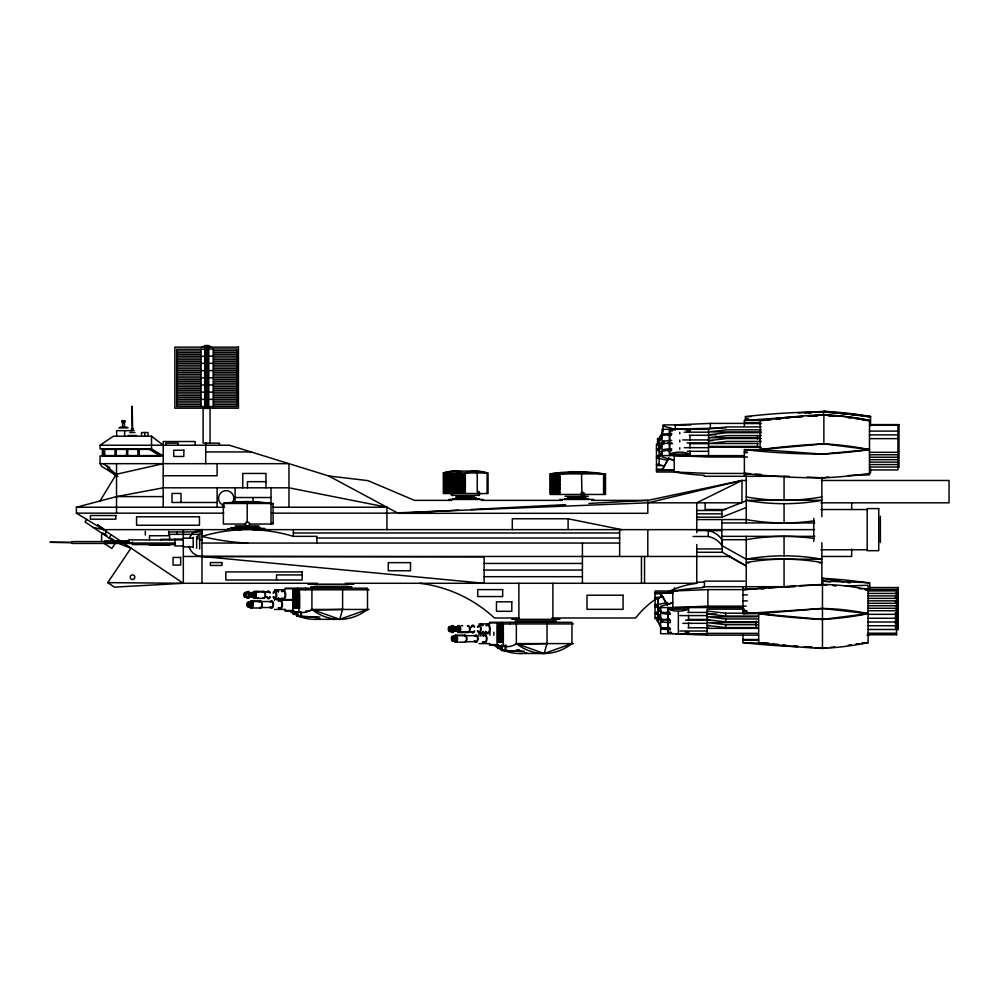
<?xml version="1.0" encoding="UTF-8"?>
<svg xmlns="http://www.w3.org/2000/svg" width="999" height="999" viewBox="0 0 999 999"><rect width="100%" height="100%" fill="white"/><g stroke="black" fill="none" stroke-linecap="round" stroke-linejoin="round"><path stroke-width="1.5" d="M553.246 477.859C552.335 481.431 552.335 474.275 553.246 477.859A1.848 0.699 -90 0 0 554.133 479.595A1.848 0.699 -90 0 0 554.42 476.673A1.848 0.699 -90 0 0 553.284 476.935M554.283 482.292L553.546 483.116M554.308 486.65L553.983 487.774L553.458 486.95M554.408 482.292L554.957 481.181L554.957 483.416L553.958 481.181L553.434 481.993M554.408 486.65C555.519 483.116 556.006 490.434 553.496 486.076M555.282 477.859C554.358 481.431 554.358 474.275 555.282 477.859A1.848 0.699 -90 0 0 556.156 479.595A1.848 0.699 -90 0 0 556.443 476.673A1.848 0.699 -90 0 0 555.319 476.935M555.494 478.159L556.031 478.971L556.893 476.698L557.317 478.159L556.78 478.971L555.606 477.035M557.542 478.159L558.079 478.971L558.903 476.698L559.328 478.159L558.791 478.971L557.654 477.035M658.99 449.413L659.315 442.432M659.228 451.086L659.015 457.13L659.015 455.282M664.372 466.034L658.99 464.872L659.315 457.954L656.493 458.441M663.423 443.893L658.666 442.869L658.666 441.72L659.315 441.858L658.99 448.788M479.095 493.643L478.446 494.755L478.446 492.519L479.095 493.643L488.061 493.518L488.061 472.952L443.319 472.952L443.319 493.518L477.647 493.518M483.691 635.963L484.053 635.077M553.171 487.225C553.309 482.967 551.46 488.861 553.171 487.225A1.848 0.699 -90 0 0 554.27 488.161A1.848 0.699 -90 0 0 554.27 485.139A1.848 0.699 -90 0 0 553.196 486.176M555.494 481.993L556.031 481.181L556.893 483.454L557.317 481.993L556.78 481.181L555.606 483.116M557.542 481.993L558.079 481.181L558.903 483.454L559.328 481.993L558.791 481.181L557.654 483.116M555.544 486.076C556.368 484.215 556.98 490.234 557.317 486.351C556.58 483.491 556.243 489.785 555.494 486.95M559.552 481.993L559.977 481.143M558.916 485.839L558.903 487.812L558.603 485.489M451.66 492.982L452.11 494.717M105.17 535.202L106.244 530.219L93.182 527.41M484.365 632.891L483.791 633.753L483.204 632.891M342.607 589.785L342.607 609.44L339.71 619.33L315.047 619.33M547.04 623.938L547.04 643.593L544.143 653.483L519.48 653.483A58.679 50.025 90 0 1 493.756 645.129M447.077 481.056C449.026 477.972 449.825 484.34 447.19 481.93M452.097 476.336C451.885 480.644 456.068 474.937 452.26 476.098M452.097 485.139C451.885 489.435 456.068 483.741 452.26 484.89M452.097 489.423L452.097 490.571M279.882 599.025L278.833 599.025M280.744 599.025L279.695 599.025M553.583 477.035L553.995 478.971L553.471 478.159M452.072 494.368L451.336 494.368L451.248 492.982A2.085 0.937 -90 0 0 451.673 495.329A2.085 0.937 -90 0 0 452.809 494.992M658.666 442.869L663.211 434.078L663.873 434.215A34.378 20.829 0 0 1 671.728 433.429M662.062 451.998L658.666 451.261L658.666 448.801L662.037 443.081M658.666 450.062L663.873 442.47M658.666 451.261L662.037 445.542M662.037 451.511L658.666 458.379L667.532 460.289M662.05 470.417L668.793 457.742L668.793 458.928M658.666 458.379L662.037 452.684M658.666 441.72L662.037 436.063M99.775 501.423L115.747 475.074M659.74 436.875L660.389 438.199L659.74 436.875L663.111 431.593M86.751 519.393L85.04 521.94L108.928 537.999A106.281 106.281 0 0 0 116.021 541.92M386.925 529.645L386.925 507.242L288.986 487.812L163.212 487.812L116.533 496.603L76.411 507.242L76.411 513.161L103.546 529.645L103.921 529.095L97.64 524.875M102.909 532.779L101.611 534.715L101.611 541.658M108.928 537.999L111.126 534.74M115.584 542.932L111.826 548.526L104.158 543.381M317.482 583.291L183.329 583.291L114.448 587.137L107.755 582.642L130.981 548.089A106.281 106.281 0 0 1 117.832 542.819M485.077 633.403L484.065 632.891M457.117 489.185L457.117 490.821M123.289 420.954L125.412 421.066L124.251 422.864M555.706 489.935C557.504 494.53 557.554 487.35 555.806 492.057M557.754 489.935C559.502 494.517 559.552 487.362 557.854 492.057M553.658 489.935L553.771 492.057M447.44 476.098C450.599 474.562 448.251 480.457 447.14 476.923M447.402 484.89C450.212 483.254 448.738 488.986 447.14 486.014M457.43 484.89L458.878 484.89M369.006 589.785L292.732 589.785L292.732 611.863L298.901 611.863A19.256 16.409 -90 0 0 310.939 610.114L311.913 609.44L369.006 609.44M573.438 623.938L497.165 623.938L497.165 646.016L503.334 646.016A19.256 16.409 -90 0 0 515.372 644.268L516.346 643.593L573.438 643.593M117.894 476.498L101.811 466.446L100.075 463.673L100.075 455.944L163.212 455.944L151.523 448.926L100.075 448.926L100.075 445.229L113.362 436.213L151.523 436.213L163.212 445.229M746.64 480.482L741.97 480.482L696.74 502.822L696.74 532.629M457.579 478.034C460.464 475.049 453.833 475.961 457.305 478.071C461.326 477.722 455.894 473.738 457.117 477.734M452.472 488.998L454.008 489.997L452.472 490.996M457.33 488.998L458.866 489.997L457.33 490.996M583.528 495.529C581.418 496.653 581.018 492.744 583.279 493.406M870.554 425.936L870.554 416.633A196.241 108.317 0 0 0 824.937 411.401L819.043 412.287M696.74 510.464L721.865 510.464L746.241 500.849M696.74 517.182L721.865 517.182L746.241 507.554M195.966 531.893L201.973 529.645L201.973 583.291M274.575 589.785L285.239 589.785L285.127 588.174L367.507 588.174L367.507 609.44L339.71 619.33L311.913 609.44L311.913 588.174M489.56 623.938L489.56 622.315L571.94 622.315L571.94 643.593L544.143 653.483L516.346 643.593L516.346 622.315M672.802 602.534L660.639 606.331L660.639 633.728L672.802 633.728M672.802 593.006L660.639 593.006L667.394 604.595L671.453 603.321M647.802 502.822L741.97 480.482L741.97 502.822L647.802 502.822L385.851 513.299M163.212 463.673L115.285 474.513L115.285 475.649L116.533 475.649L116.533 513.161M657.854 604.383L657.592 598.001L662.961 596.828M661.051 612.325L657.267 604.682L667.494 602.459M657.267 605.819L657.916 605.681L655.094 605.719M660.639 619.992L657.267 614.173L657.267 611.725L660.651 610.988M657.267 614.173L657.916 614.035M666.533 612.437L669.018 611.888M662.462 613.486L662.462 612.437A34.378 21.016 0 0 0 670.317 613.224L670.317 614.273A34.378 21.016 0 0 1 662.462 613.486L661.813 612.574L669.58 612.437M660.639 627.097L657.267 620.117L660.651 619.38M657.267 621.253L657.916 619.979M666.533 619.405L669.018 618.868M661.813 620.791L662.462 620.641M662.462 621.853L662.462 619.405A34.378 21.016 0 0 0 670.317 620.192L670.317 622.639A34.378 21.016 0 0 1 662.462 621.853L661.813 622.002L661.813 619.555L669.63 619.405M666.533 627.797L669.018 627.247M662.462 628.958L662.462 627.797A34.378 21.016 0 0 0 670.317 628.583L670.317 629.757A34.378 21.016 0 0 1 662.462 628.958L661.813 629.108L661.813 627.934L669.617 627.797M741.97 480.482L647.802 500.374L588.898 503.434M487.1 493.518L487.1 472.952L476.211 471.091L454.208 471.091L443.319 472.952A153.584 70.205 -90 0 1 461.488 471.915M465.334 493.518L465.334 472.952L476.211 471.091A153.584 70.205 90 0 1 487.1 472.952M828.596 476.96L822.539 477.909A553.97 440.659 0 0 1 744.38 473.439L709.29 473.439L674.213 472.028L674.213 455.619L709.29 457.043L747.477 457.043M742.969 586.7L742.969 613.648L822.464 608.466L868.081 613.648L822.464 619.442A449.937 275.15 0 0 1 758.691 613.648L758.691 642.632A449.937 275.15 0 0 0 822.464 648.438A196.241 120.005 0 0 0 868.081 642.632L868.081 585.289L845.366 585.976M814.872 647.739L827.035 647.851M830.069 647.464L834.627 646.89M848.313 645.154L851.36 644.767M855.918 644.18L858.965 643.793M862 643.406L868.081 642.632L862.025 643.206M848.288 475.524L869.492 474.875L869.492 420.467A196.241 118.918 0 0 0 823.875 414.722A449.937 272.652 0 0 0 760.102 420.467L760.102 449.612A449.937 272.652 0 0 1 823.875 443.868A196.241 118.918 0 0 1 869.492 449.612L822.539 454.083A553.97 440.659 0 0 1 744.38 449.612L744.38 476.298M772.252 419.38L760.102 420.467L770.991 419.58M775.286 419.105L781.355 418.556M785.913 418.144L790.471 417.732M798.064 417.058L802.609 416.645M808.691 416.096L823.875 414.722L834.515 416.071M823.875 443.868L760.102 449.612L822.539 454.083A403.121 320.679 0 0 0 869.492 449.612L823.875 443.868L823.875 414.722M557.504 473.264L550.149 473.888L550.149 494.455L580.706 494.455M560.451 473.014L581.505 472.028L603.583 473.888L603.583 494.455M559.428 494.455L559.428 473.888L581.505 472.028L581.942 492.994M804.719 413.062L810.938 412.55M817.17 412.038L824.937 411.401L847.751 414.011M744.38 426.448L744.38 420.467L802.647 416.371M777.21 419.081L780.319 418.818M814.535 416.034L817.644 415.771M249.513 524.05A2.085 2.085 0 0 0 246.391 522.24A2.085 2.085 0 0 0 246.391 525.849A2.085 2.085 0 0 0 249.513 524.05L273.102 524.05L273.102 503.471L223.376 503.471A153.584 153.584 0 0 1 271.016 503.471L247.203 501.61L223.376 503.471L223.376 524.05L245.879 524.05M808.378 413.087L811.425 412.862M765.896 588.111L742.969 589.61L707.891 589.61L672.802 591.021L672.802 607.567L707.891 606.156L746.053 606.156M768.955 587.912L779.657 587.212M784.252 586.925L794.954 586.226M799.537 585.926L822.464 584.427A191.995 151.91 0 0 1 868.081 589.61L865.059 589.697M674.213 429.32L677.135 429.145M807.954 416.071L817.232 415.584M680.044 428.983L726.073 427.897M100.075 445.229L229.433 445.229L328.758 475.986L398.226 513.311L458.678 510.177M471.078 509.54L565.646 504.632M827.035 584.952L802.559 585.451L742.969 589.61L752.16 589.26M761.363 588.923L764.422 588.811M745.441 423.401L710.364 423.401L675.287 424.887L675.287 429.807L669.867 428.284M310.939 610.114L342.607 609.44M515.372 644.268L547.04 643.593M204.695 345.517L208.629 345.517M203.858 346.216L209.465 346.216M202.11 346.678L211.214 346.678M207.467 348.963L236.838 348.963L236.838 406.543L207.467 406.543M204.77 349.2L176.711 349.2L176.711 406.543L206.081 406.543M204.695 350.761L205.856 350.761M207.467 350.761L208.629 350.761M213.324 350.761L236.838 350.761M176.711 350.961L200.836 350.961M204.695 352.56L205.856 352.56M207.467 352.56L208.629 352.56M213.324 352.56L236.838 352.56M176.711 352.734L200.836 352.734M176.711 354.508L200.836 354.508M204.695 354.358L205.856 354.358M207.467 354.358L208.629 354.358M213.324 354.358L236.838 354.358M204.695 356.156L205.856 356.156M207.467 356.156L236.838 356.156M176.711 356.281L204.77 356.281M176.711 358.042L200.836 358.042M204.695 357.967L205.856 357.967M207.467 357.967L208.629 357.967M213.324 357.967L236.838 357.967M176.711 359.815L200.836 359.815M204.695 359.765L205.856 359.765M207.467 359.765L208.629 359.765M213.324 359.765L236.838 359.765M204.695 361.563L205.856 361.563M207.467 361.563L208.629 361.563M213.324 361.563L236.838 361.563M176.711 361.588L200.836 361.588M176.711 363.361L205.856 363.361M207.467 363.361L236.838 363.361M176.711 365.172L200.836 365.172M204.695 365.172L205.856 365.172M207.467 365.159L208.629 365.159M213.324 365.159L236.838 365.159M176.711 366.983L200.836 366.983M204.695 366.983L205.856 366.983M207.467 366.958L208.629 366.958M213.324 366.958L236.838 366.958M176.711 368.806L200.836 368.806M204.695 368.806L205.856 368.806M207.467 368.756L208.629 368.756M213.324 368.756L236.838 368.756M176.711 370.617L205.856 370.617M207.467 370.554L236.838 370.554M207.467 372.352L208.629 372.352M213.324 372.352L236.838 372.352M176.711 372.427L200.836 372.427M204.695 372.427L205.856 372.427M176.711 374.238L200.836 374.238M204.695 374.238L205.856 374.238M207.467 374.15L208.629 374.15M213.324 374.15L236.838 374.15M176.711 376.061L200.836 376.061M204.695 376.049L205.856 376.049M207.467 375.961L208.629 375.961M213.324 375.961L236.838 375.961M204.695 377.759L205.856 377.759M207.467 377.759L236.838 377.759M176.711 377.872L204.77 377.872M176.711 379.657L200.836 379.657M204.695 379.645L205.856 379.645M207.467 379.558L208.629 379.558M213.324 379.558L236.838 379.558M207.467 381.356L208.629 381.356M213.324 381.356L236.838 381.356M176.711 381.443L200.836 381.443M204.695 381.431L205.856 381.431M176.711 383.229L200.836 383.229M204.695 383.229L205.856 383.229M207.467 383.154L208.629 383.154M213.324 383.154L236.838 383.154M176.711 385.015L205.856 385.015M207.467 384.952L236.838 384.952M207.467 386.75L208.629 386.75M213.324 386.75L236.838 386.75M176.711 386.8L200.836 386.8M204.695 386.8L205.856 386.8M176.711 388.586L200.836 388.586M204.695 388.586L205.856 388.586M207.467 388.549L208.629 388.549M213.324 388.549L236.838 388.549M176.711 390.372L200.836 390.372M204.695 390.372L205.856 390.372M207.467 390.347L208.629 390.347M213.324 390.347L236.838 390.347M176.711 392.157L205.856 392.157M207.467 392.157L236.838 392.157M176.711 393.956L200.836 393.956M204.695 393.956L205.856 393.956M207.467 393.956L208.629 393.956M213.324 393.956L236.838 393.956M176.711 395.754L200.836 395.754M204.695 395.754L205.856 395.754M207.467 395.754L208.629 395.754M213.324 395.754L236.838 395.754M176.711 397.552L200.836 397.552M204.695 397.552L205.856 397.552M207.467 397.552L208.629 397.552M213.324 397.552L236.838 397.552M176.711 399.35L205.856 399.35M207.467 399.35L236.838 399.35M176.711 401.148L200.836 401.148M204.695 401.148L205.856 401.148M207.467 401.148L208.629 401.148M213.324 401.148L236.838 401.148M176.711 402.947L200.836 402.947M204.695 402.947L205.856 402.947M207.467 402.947L208.629 402.947M213.324 402.947L236.838 402.947M176.711 404.745L200.836 404.745M204.695 404.745L205.856 404.745M207.467 404.745L208.629 404.745M213.324 404.745L236.838 404.745M132.168 406.381L132.592 428.808M748.538 419.443L745.441 419.443L745.441 416.633L751.161 416.633M865.996 416.633L870.554 416.633L850.786 414.36M745.441 418.856L748.301 418.856M744.38 420.467L763.211 420.467M866.445 420.467L869.492 420.467A191.995 152.735 0 0 0 840.509 416.133M122.577 420.954L124.425 420.954M744.38 422.914L760.102 422.914M744.38 423.551L761.325 423.551M870.554 424.6L899 424.6L899 467.569M691.046 424.887L663.111 424.887L663.111 430.594M870.554 425.087L899 425.087M761.263 426.923L727.085 426.923L708.553 429.021L708.553 455.619M120.03 427.197L126.973 427.197M118.869 427.884L128.097 427.884M131.443 428.808L133.292 428.808M678.508 429.32L662.05 429.32L662.05 456.843L674.213 460.614M681.38 429.32L708.628 429.32M761.263 429.82L727.085 429.82L708.553 431.918L761.325 431.918M130.519 430.432L134.203 430.432M132.605 430.656L116.646 430.656L116.646 436.213M669.542 454.095A17.732 10.752 0 0 1 689.972 454.095L669.555 454.095L669.542 430.919L672.464 430.919M687.062 430.919L689.972 430.919L689.972 429.32M869.492 431.118L897.939 431.118M684.303 432.18L708.553 432.18M129.882 432.517L134.977 432.517M761.263 432.717L727.085 432.717L708.553 434.815L716.32 434.815M869.492 434.877L897.939 434.877M670.991 435.277L667.944 435.277L670.429 435.814M689.273 435.277L709.09 435.277M128.272 435.514L136.588 435.514M761.263 435.614L727.085 435.614L708.553 437.712L758.216 437.712M661.725 438.361L657.567 438.361L657.567 444.63M761.263 438.511L727.085 438.511L708.553 440.609L713.211 440.609M869.492 438.636L897.939 438.636M657.567 439.822L660.514 439.822M682.792 439.935L708.553 439.935M761.263 441.408L727.085 441.408L708.553 443.506L758.216 443.506M686.962 442.907L708.291 442.907M672.577 443.681L667.944 443.681L667.944 442.47M689.597 443.681L708.154 443.681M659.265 444.118L656.493 444.118L656.493 472.028L678.783 472.028M656.493 445.254L659.265 445.254M708.553 446.403L758.216 446.403M708.553 447.202L761.325 447.202M684.303 447.677L708.553 447.677M656.493 448.838L659.265 448.838M744.38 449.612L767.881 449.612M863.411 449.612L869.492 449.612M656.493 450.062L659.265 450.062M671.028 450.836L667.944 450.836L667.944 449.65L663.211 449.513L663.873 450.836A34.378 20.829 0 0 1 671.728 450.049M687.337 451.311L708.553 451.311M205.719 451.935L251.074 451.935M744.38 452.06L747.227 452.06M869.492 452.322L897.939 452.322M744.38 452.697L747.477 452.697M869.492 454.77L897.939 454.77M662.05 455.619L744.38 455.619M656.493 455.981L659.265 455.981M656.493 457.267L659.265 457.267M869.492 457.217L897.939 457.217M869.492 459.665L897.939 459.665M869.492 462.125L897.939 462.125M100.075 463.673L288.986 463.673L288.986 507.242M656.493 464.435L659.265 464.435M869.492 464.572L897.939 464.572M656.493 465.534L662.05 465.534M869.492 467.02L897.939 467.02M656.493 469.168L662.05 469.168M869.492 469.955L897.939 469.955L897.939 425.736M674.213 470.054L662.05 470.054L668.793 458.566L672.851 459.827M656.493 470.417L674.213 470.417M465.284 474.138L444.08 474.138L444.08 492.644L465.284 492.644M455.382 475.024L445.891 474.937L445.891 478.871L455.382 478.958M465.084 475.024L455.644 475.049L455.644 478.983M559.34 475.087L550.474 475.087L550.474 493.581L559.34 493.581M163.212 475.749L217.108 475.749L217.108 463.673M558.965 475.686L552.422 475.686L552.422 493.031L558.965 493.031M557.042 475.986L559.715 475.974L559.715 479.895L557.042 479.92M788.823 476.298L704.17 476.298L704.17 475.312A167.357 101.423 0 0 1 674.213 472.028M465.084 478.958L460.452 478.958L460.452 475.024M445.492 479.083L465.034 479.083M455.394 479.308L445.854 479.283L445.854 483.216L455.394 483.241M465.059 479.32L455.669 479.32L455.669 483.241L465.059 483.254M552.422 480.019L558.965 480.019M557.055 480.257L559.702 480.257L559.702 484.19L552.422 484.365M821.378 480.482L949.05 480.482L949.05 502.822L820.941 502.822M265.984 481.668L247.44 481.668L247.44 487.812M445.492 483.429L465.034 483.429M455.369 483.653L445.854 483.666L445.854 487.599L455.369 487.587M465.072 483.666L455.669 483.616L455.669 487.549L465.072 487.587M554.82 484.153L552.909 484.153L552.909 480.219L556.805 480.244L556.805 484.178M557.055 484.552L559.515 484.552M559.053 484.602L559.702 484.602L559.702 488.536L552.909 488.536L552.909 484.602L556.793 484.602L556.793 488.523M445.492 487.762L465.034 487.762M465.059 487.999L445.829 487.949L445.829 491.87L465.059 491.933M552.422 488.698L558.965 488.698M552.909 488.886L559.69 488.936L559.69 492.869L556.992 492.819M552.909 492.819L556.805 492.869L556.805 488.936M583.828 494.455L605.519 494.455L605.519 473.888L550.149 473.888A153.584 142.395 90 0 1 586.987 472.852M453.196 495.379L476.76 495.379M565.022 496.316L588.436 496.316M116.533 496.603L163.212 496.603M455.744 496.99L474.213 496.99M235.077 497.527L271.016 497.527M456.218 497.602L476.111 497.602M568.019 497.602L585.576 497.602M567.544 497.927L585.913 497.927M452.834 498.763L479.495 498.763M564.772 498.763L588.823 498.763M448.851 499.45L483.479 499.45M559.752 499.45L593.768 499.45M451.798 500.374L414.46 500.374L367.932 480.619L328.758 475.986M481.356 500.374L562.25 500.374M591.808 500.374L647.802 500.374L647.802 513.311L398.226 513.311M217.108 502.472L171.99 502.472L171.99 493.444L181.006 493.444L181.006 502.472M271.94 503.958L273.102 503.958M76.411 507.242L224.6 507.242M272.515 507.242L386.925 507.242M725.873 509.527L705.132 509.527L705.132 502.822M820.941 509.527L851.685 509.527L851.685 502.822M851.922 509.54L867.182 509.54M76.411 513.161L223.764 513.161M271.94 513.161L386.925 513.161M696.74 513.823L721.865 513.823M621.778 529.645L568.106 518.768L512.3 518.768L512.3 529.645M696.74 519.58L746.241 519.58A181.331 152.572 0 0 0 814.372 520.791M721.865 522.939L814.797 522.939M271.94 523.164L273.102 523.164M235.352 525.899L258.941 525.899M242.52 527.522L256.393 527.522M97.652 524.775L103.546 529.645L228.821 529.645M237.487 529.645L241.571 529.645M252.934 529.645L258.366 529.645M263.748 529.645L814.597 529.645M696.74 530.619L721.865 530.619M168.669 532.03L201.973 531.893M293.356 532.991L619.642 532.991M202.51 533.653L199.9 533.653L199.9 539.897L202.51 539.897M168.669 534.353L198.951 534.353M247.665 543.056A231.119 231.119 0 0 1 201.973 536.351A158.991 158.991 0 0 1 293.356 536.351L316.945 536.351L316.945 543.056M721.865 536.351L814.797 536.351M693.094 536.488L708.279 536.488A21.279 17.907 0 0 1 721.865 545.579L746.241 559.203L821.852 559.203A181.331 152.572 0 0 0 746.241 559.203M316.945 538.024L619.642 538.024M193.194 538.136L183.242 538.136L183.242 546.878L193.194 546.878M183.242 539.06L174.912 539.06L174.912 545.953L183.242 545.953M174.912 539.335L160.814 539.335L160.814 540.022M708.279 536.488L708.279 530.619A21.279 17.907 0 0 1 721.865 539.697L746.241 539.697A181.331 152.572 0 0 1 814.372 538.498M182.904 539.897L128.434 539.897L128.434 543.056L174.912 543.056M128.434 541.021L104.608 541.021L104.608 541.92L128.434 541.945M129.271 541.583L72.003 541.583L72.003 543.444L132.368 543.444M72.003 542.282L49.95 542.282L72.003 542.744M201.973 543.056L619.642 543.056M174.912 544.592L132.368 544.592L132.368 541.97M149.488 545.217L169.605 545.217M696.74 548.926L722.389 548.926M820.941 549.762L867.182 549.75M696.74 552.285L722.389 552.285L746.241 565.909M183.329 556.468L730.769 556.468M822.227 556.468L851.685 556.468L851.685 549.013M484.115 563.448L582.405 563.448M484.115 570.067L582.405 570.067M302.135 574.924L276.536 574.924L276.536 580.007M484.115 576.685L582.405 576.685M744.63 581.131L704.42 581.131L704.42 587.137M345.392 583.291L696.74 583.291L696.74 544.542M307.942 584.215L353.733 584.215M314.298 584.702L348.364 584.702M795.079 586.7L702.759 586.7L702.759 587.699A167.357 102.348 0 0 0 672.802 591.021M310.751 586.788L351.898 586.788M869.742 587.524L898.188 587.562M285.489 588.736L301.036 588.736M869.742 589.398L898.188 589.398M299.538 590.796L293.157 590.796L293.157 608.141L299.812 608.141M868.081 590.946L896.528 590.871M677.484 591.021L655.094 591.021L655.094 618.806L657.866 618.806M254.508 591.42L263.773 591.42M257.43 591.883L268.469 591.883M293.157 591.883L299.538 591.883M655.094 592.632L672.802 592.632M293.157 592.969L299.538 592.969M868.081 593.418L896.528 593.418M895.191 593.468L898.188 593.468M655.094 593.768L660.639 593.768L667.394 605.444M293.157 594.055L299.812 594.055M250.524 594.88L255.557 594.88M742.969 594.88L747.339 594.88M293.157 595.142L299.812 595.142M868.081 595.891L896.528 595.891M293.157 596.216L299.812 596.216M293.157 597.302L299.812 597.302M655.094 597.34L660.639 597.34L660.639 592.632M895.191 597.552L898.188 597.552M254.383 598.351L263.649 598.351M293.157 598.389L299.812 598.389M868.081 598.364L896.528 598.364M655.094 598.551L659.253 598.551M293.157 599.475L299.812 599.475M276.948 599.612L293.856 599.612M280.057 599.899L293.569 599.899M293.157 600.561L299.812 600.561M742.969 600.886L747.339 600.886M868.081 600.836L896.528 600.836M251.273 601.061L260.539 601.061M251.273 601.523L271.578 601.523M293.157 601.648L299.812 601.648M895.191 601.623L898.188 601.623M293.157 602.722L299.812 602.722M868.081 603.309L896.528 603.309M293.157 603.808L299.812 603.808M655.094 604.445L657.866 604.445M247.228 604.532L252.435 604.532M293.157 604.894L299.812 604.894M895.191 605.706L898.188 605.706M868.081 605.781L896.528 605.781M293.157 605.981L299.812 605.981M655.094 606.893L657.866 606.893M293.157 607.067L299.812 607.067M260.539 607.529L271.578 607.529M660.639 607.567L742.969 607.567M251.273 607.991L260.539 607.991M868.081 608.254L896.528 608.254M895.191 608.828L898.188 608.828M668.144 609.153L688.573 609.153A17.732 10.852 0 0 1 668.144 609.153L668.156 632.205A17.732 10.852 0 0 0 688.573 632.205L688.573 633.728M744.392 609.153L707.155 609.153L707.155 635.164M274.575 609.44L285.339 609.44M285.489 610.464L293.793 610.464M742.969 610.539L746.053 610.539M868.081 610.726L896.528 610.726M293.731 611.063L285.127 611.063L285.127 609.44M305.557 611.063L309.69 611.063M742.969 611.176L747.252 611.176M687.874 612.437L707.679 612.437M655.094 612.849L657.866 612.849L661.051 619.492M895.191 612.849L898.188 612.849M707.155 611.063L725.686 613.186L758.303 613.186M742.969 613.648L768.031 613.648M860.476 613.648L868.081 613.648A196.241 120.005 0 0 1 822.464 619.442L758.691 613.648L822.464 608.466A191.995 151.91 0 0 1 868.081 613.648M655.094 613.935L657.866 613.935M716.458 613.935L707.155 613.935L725.686 616.058L758.303 616.058M297.827 614.298L293.169 614.298L293.169 611.063M868.081 614.323L896.528 614.323M895.191 614.897L898.188 614.897M679.869 615.596L707.155 615.596M296.965 612.362L296.965 616.271L317.095 617.07M756.817 616.82L707.155 616.82L725.686 618.943L758.303 618.943M895.191 616.945L898.188 616.945M319.942 617.07L296.965 616.271M655.094 617.557L657.866 617.557M519.255 617.981L494.43 617.981A133.916 133.916 0 0 0 419.83 583.291M551.848 617.981L635.626 617.981A92.432 92.432 0 0 1 656.393 598.576M868.081 618.256L896.528 618.256M895.191 619.005L898.188 619.005M511.838 619.33L559.939 619.33M688.186 619.405L708.291 619.405M710.252 619.705L707.155 619.705L725.686 621.828L758.303 621.828M685.551 620.192L708.403 620.192M515.184 620.928L556.331 620.928M895.191 621.053L898.188 621.053M868.081 622.002L896.528 622.002M756.817 622.589L707.155 622.589L725.686 624.712L758.303 624.712M489.922 622.877L502.572 622.877M895.191 623.101L898.188 623.101M682.904 623.326L707.155 623.326M479.008 623.938L489.672 623.938M895.191 625.149L898.188 625.149M710.252 625.474L707.155 625.474L725.686 627.597L758.303 627.597M868.081 625.736L896.528 625.736M497.589 626.036L503.146 626.036M497.589 627.122L503.146 627.122M895.191 627.197L898.188 627.197M688.124 627.797L708.166 627.797M497.589 628.196L502.947 628.196M707.155 628.346L758.366 628.346M666.533 628.958L669.617 628.958M448.676 629.033L451.785 629.033M456.88 629.033L459.99 629.033M497.589 629.283L502.947 629.283M895.191 629.245L898.188 629.245M868.081 629.482L898.188 629.495M497.589 630.369L502.947 630.369M679.869 631.018L707.155 631.018M497.589 631.455L502.947 631.455M461.863 632.042L472.902 632.042M668.156 632.205L671.066 632.205M685.651 632.205L688.573 632.205M458.816 632.504L468.081 632.504M497.589 632.542L502.947 632.542M707.155 633.354L758.366 633.354M868.081 633.229L896.528 633.229M497.589 633.628L502.947 633.628M681.405 633.728L707.155 633.728M868.081 633.965L896.528 633.965M497.589 634.702L502.947 634.702M868.081 634.752L896.528 634.752M455.706 635.202L464.972 635.202M758.466 635.139L707.891 635.139L675.724 633.903M455.706 635.676L476.011 635.676M497.589 635.789L502.947 635.789M497.589 636.875L502.947 636.875M497.589 637.961L502.947 637.961M451.66 638.673L454.695 638.673M497.589 639.048L502.947 639.048M742.969 639.522L758.466 639.522M497.589 640.122L502.947 640.122M742.969 640.172L758.691 640.172M497.589 641.208L502.947 641.208M476.011 641.683L464.972 641.683A3.009 1.573 -90 0 0 466.533 638.286A3.009 1.573 -90 0 0 464.572 635.776M455.706 642.145L464.972 642.145M502.947 642.295L497.589 642.295L497.589 624.949L502.784 624.949L502.784 642.295M742.969 635.139L742.969 642.632L769.355 643.393M479.008 643.593L489.772 643.593M489.922 644.617L498.626 644.617M498.164 645.204L489.56 645.204L489.56 643.593M502.26 648.451L497.602 648.451L497.602 645.204M506.456 649.837L502.097 649.837L502.097 645.204M516.733 649.837L519.642 649.837M501.386 645.204L501.386 650.411L521.515 651.223M524.363 651.223L501.386 650.411M189.023 546.528A13.412 13.412 0 0 0 201.973 556.468L484.115 556.843M107.755 582.642L183.329 583.291L183.329 546.041M235.252 526.798L260.202 527.397M230.744 527.609L264.66 528.434M230.732 528.309L264.648 529.133M227.56 528.696L267.794 529.67M750.499 473.663L744.38 473.439L750.499 473.788M755.107 474.05L761.238 474.4M807.217 477.035L822.539 477.909A403.121 320.679 0 0 0 869.492 473.439M865.059 589.422L868.081 589.61L865.047 589.26M572.227 472.028L584.003 473.014M758.691 642.632L769.317 643.606M772.364 643.88L778.433 644.43M782.991 644.842L786.026 645.117M793.618 645.816L798.176 646.228M805.768 646.915L811.837 647.464M201.973 556.468L484.115 583.291L484.115 556.468M835.726 413.161L823.613 411.95A553.97 461.95 0 0 0 745.441 416.633M840.271 413.611L844.817 414.061M850.873 414.672L855.419 415.122M858.441 415.422L870.554 416.633A403.121 336.163 0 0 0 823.613 411.95L823.613 415.047M830.369 581.955L822.789 581.131L869.742 582.667L869.742 590.172M828.433 415.784L831.48 416.133M833.116 585.639L836.151 585.988M858.965 588.573L862 588.923M848.201 417.794L851.235 418.169M855.806 418.743L858.84 419.13M822.789 584.178L822.789 578.334L843.993 581.905M847.027 582.417L850.049 582.929M454.208 471.091L459.652 472.015M663.211 435.127L663.873 435.277A34.378 20.829 0 0 1 671.728 434.49M671.728 440.447A34.378 20.829 0 0 0 663.873 441.221L663.211 441.083L663.873 443.681A34.378 20.829 0 0 1 671.728 442.907M658.666 448.801L659.315 448.938M483.229 641.882L483.553 641.882A3.696 1.936 -90 0 0 486.076 640.796A3.696 1.936 -90 0 0 485.739 635.839A3.696 1.936 -90 0 0 483.129 636.063M663.111 425.999L675.287 429.42M559.977 479.008L559.552 478.159M559.865 487.774L559.552 486.95M447.09 486.713C451.261 486.401 445.117 482.654 447.09 486.713A1.848 1.648 -90 0 1 448.301 483.866A1.848 1.648 -90 0 1 449.987 486.351A1.848 1.648 -90 0 1 447.277 487.025M728.009 555.906L746.241 566.033M149.663 449.375L159.877 455.581M107.255 465.996L109.728 467.544M103.546 529.645L121.291 541.57M123.614 543.144L183.329 583.291M104.42 533.803L106.955 535.501M110.739 538.049L114.535 540.596M103.546 463.673L116.533 474.513L116.533 463.673M107.805 468.731L115.797 475.399M657.267 620.117L660.639 625.923M657.267 611.725L660.639 617.544M657.267 604.682L660.639 610.564M465.334 472.952A153.584 70.205 -90 0 1 476.211 471.091L477.247 472.952L477.247 492.057M721.865 539.697L722.389 552.285M657.916 611.588L657.592 605.107L657.854 612.737M657.916 620.541L657.592 613.511L657.916 621.103M657.592 598.001L657.916 604.545M898.188 587.312L898.188 629.67M896.528 590.659L896.528 634.777M880.369 516.258L880.369 542.494M870.554 468.881L870.554 472.777M822.464 584.427L822.464 648.438M821.852 477.297L821.852 516.62M821.852 542.707L821.852 585.052M813.76 518.394L813.76 541.421M784.053 476.148L784.053 500.337M784.053 503.696L784.053 522.939M784.053 536.351L784.053 555.844M784.053 559.203L784.053 586.188M757.479 435.664L757.479 439.173M757.479 443.469L757.479 447.065M756.068 621.116L756.068 627.459M746.241 475.786L746.241 522.939M746.241 536.351L746.241 587.624M725.686 613.186L725.686 616.058M725.686 618.943L725.686 621.828M725.686 624.712L725.686 627.597M721.865 510.464L721.865 517.182M721.865 519.58L721.865 545.579M716.97 529.645L716.97 530.619M710.364 423.401L710.364 427.884M707.891 589.61L707.891 606.156M706.793 529.645L706.793 530.619M689.972 435.552L689.972 440.184M689.972 443.281L689.972 447.914M689.972 450.999L689.972 455.619M688.573 607.567L688.573 612.225M688.573 615.297L688.573 619.904M688.573 622.989L688.573 627.597M679.757 432.305L679.757 433.766M679.757 440.047L679.757 441.958M679.757 447.802L679.757 449.263M678.358 611.126L678.358 634.19M674.462 587.712L674.462 590.709M669.867 427.897L669.867 429.158M669.542 429.32L669.542 455.619M668.144 607.567L668.156 633.728M663.873 434.215L663.873 435.277M663.873 441.221L663.873 443.681M663.873 450.836L663.873 449.65A34.378 20.829 0 0 1 671.728 448.876M659.315 441.858L659.315 443.007M658.99 463.773L658.99 464.872M657.604 605.819L657.604 607.642M647.802 529.645L647.802 556.468M644.542 556.468L644.542 583.291M641.458 556.468L641.458 583.291M619.642 529.645L619.642 556.468M605.132 474.375L605.132 493.568M582.405 543.056L582.405 583.291M568.106 518.768L568.106 529.645M559.053 475.087L559.053 493.581M558.866 475.986L558.866 479.92M558.866 480.257L558.866 484.19M558.878 484.552L558.878 488.486M558.903 488.898L558.903 492.819M556.918 475.686L556.918 493.031M554.882 475.686L554.882 493.031M553.571 475.886L553.571 479.807M553.558 480.219L553.558 484.153M553.558 484.602L553.558 488.536M552.847 475.686L552.847 493.031M552.897 583.291L552.897 619.33M552.185 475.087L552.185 493.581M518.881 583.291L518.881 619.33M510.177 622.315L510.177 623.938M505.869 645.204L505.869 650.411M505.119 645.204L505.119 649.837M503.334 623.938L503.334 646.016M501.898 622.315L501.898 623.938M501.111 646.291L501.111 648.451M500.549 626.036L500.549 627.122M500.349 628.196L500.349 629.283M500.349 630.369L500.349 631.455M500.349 632.542L500.349 633.628M500.349 634.702L500.349 635.789M500.349 636.875L500.349 637.961M500.349 639.048L500.349 640.122M500.349 641.208L500.349 642.295M498.776 624.949L498.776 626.036M498.776 627.122L498.776 628.196M498.776 629.283L498.776 630.369M498.776 631.455L498.776 632.542M498.776 633.628L498.776 634.702M498.776 635.789L498.776 636.875M498.776 637.961L498.776 639.048M498.776 640.122L498.776 641.208M493.868 632.192L493.868 635.302M489.922 632.192L489.922 635.302M483.653 633.341L483.653 636.263M480.869 633.341L480.869 636.263M479.008 633.004L479.008 636.026M476.211 471.091L476.211 472.952M464.822 474.75L464.822 492.095M464.448 474.138L464.448 492.644M460.764 475.024L460.764 478.958M460.739 479.32L460.739 483.254M460.751 483.666L460.751 487.587M460.739 487.999L460.739 491.933M460.302 479.32L460.427 483.254M460.314 483.616L460.427 487.587M460.377 487.949L460.427 491.933M460.202 474.75L460.202 492.095M459.965 475.049L459.965 478.983M459.99 479.32L459.99 483.241M459.99 483.616L459.99 487.549M460.064 487.949L460.064 491.883M455.969 475.049L455.969 478.983M455.981 479.32L455.981 483.241M455.994 483.616L455.994 487.549M455.856 487.949L455.856 491.883M455.532 487.949L455.532 491.883M455.369 474.75L455.369 492.095M455.057 475.024L455.057 478.958M455.082 479.308L455.082 483.241M455.057 483.653L455.057 487.587M455.069 487.999L455.069 491.933M451.061 475.024L451.061 478.958M451.073 479.308L451.073 483.241M451.061 483.653L451.061 487.587M451.073 487.999L451.073 491.933M450.736 474.937L450.749 478.958M450.761 479.308L450.761 483.241M450.736 483.653L450.736 487.587M450.749 487.999L450.749 491.933M450.537 474.75L450.537 492.095M450.412 474.937L450.412 478.871M450.374 479.283L450.374 483.216M450.374 483.666L450.374 487.599M450.362 487.949L450.362 491.87M446.203 474.937L446.203 478.871M446.166 479.283L446.166 483.216M446.166 483.666L446.166 487.599M446.153 487.949L446.153 491.87M445.704 474.75L445.704 492.095M444.93 474.138L444.93 492.644M305.744 588.174L305.744 589.785M301.436 612.362L301.436 616.271M300.687 612.599L300.687 615.684L297.665 615.684L297.665 612.599M298.901 589.785L298.901 611.863M298.364 590.796L298.364 608.141M297.465 588.174L297.465 589.785M296.678 612.137L296.678 614.298M296.116 591.883L296.116 592.969M295.916 594.055L295.916 595.142M295.916 596.216L295.916 597.302M295.916 598.389L295.916 599.475M295.916 600.561L295.916 601.648M295.916 602.722L295.916 603.808M295.916 604.894L295.916 605.981M295.916 607.067L295.916 608.141M294.343 590.796L294.343 591.883M294.343 592.969L294.343 594.055M294.343 595.142L294.343 596.216M294.343 597.302L294.343 598.389M294.343 599.475L294.343 600.561M294.343 601.648L294.343 602.722M294.343 603.808L294.343 604.894M294.343 605.981L294.343 607.067M293.356 529.645L293.356 536.351M274.575 597.352L274.575 600.374M271.016 487.812L271.016 524.05M265.984 487.812L265.984 473.451L242.745 473.451L242.745 487.812M253.047 497.527L253.047 501.685M247.203 501.61L247.203 522.577M235.077 487.812L235.077 503.084M219.455 445.229L219.455 443.144L203.109 443.106L203.109 408.416L210.04 408.416L210.04 443.106M217.108 487.812L217.108 507.242M213.324 348.963L213.324 406.543M208.629 346.216L208.629 347.14M208.629 348.963L208.629 406.543M207.467 347.14L207.467 408.191M206.081 349.2L204.695 348.963L204.695 406.543M205.994 443.144L205.994 445.229M205.856 347.14L205.856 408.191M205.719 445.229L205.719 463.673M204.695 346.216L204.695 347.14M200.836 349.2L200.836 406.543M199.663 539.435L199.663 548.975M198.039 534.552L198.039 539.148M196.653 536.738L196.653 548.289M195.117 445.229L195.117 441.533L163.212 441.533L163.212 507.242M193.194 537.437L193.194 547.589M183.329 529.645L183.329 538.586M178.197 445.229L178.197 443.144L165.709 443.144L165.709 445.229M176.998 532.03L176.998 534.353M169.605 539.797L169.605 535.739L149.488 535.739L149.488 539.797M168.669 531.343L168.669 535.039M151.523 436.213L151.523 448.926M148.039 436.213L148.039 432.517L141.558 432.517L141.558 436.213M145.317 531.343L145.317 535.039M144.793 432.517L144.793 436.213M139.198 449.375L139.198 455.581M138.649 449.375L138.649 455.581M138.037 449.375L138.037 455.581M132.13 406.381L132.13 428.808M127.71 449.375L127.71 455.581M127.123 449.375L127.123 455.581M126.573 449.375L126.573 455.581M124.625 430.656L124.625 436.213M124.425 422.202L124.425 427.197M122.577 422.202L122.577 427.197M116.034 449.375L116.034 455.581M115.597 449.375L115.597 455.581M115.21 449.375L115.21 455.581M104.733 449.375L104.733 455.581M103.546 449.263L103.546 455.744M102.385 448.926L102.385 455.944M668.081 591.808A92.432 92.432 0 0 1 696.74 583.291M821.852 496.915A181.331 152.572 0 0 1 746.241 496.915M819.367 562.986A181.331 152.572 0 0 0 821.852 562.549A181.331 152.572 0 0 0 746.241 562.549A181.331 152.572 0 0 0 748.726 562.986M189.373 538.473A13.412 13.412 0 0 1 192.495 533.566M193.356 532.779A13.412 13.412 0 0 1 201.973 529.645M868.081 642.632A403.121 318.956 0 0 1 861.613 643.518M859.015 643.843A403.121 318.956 0 0 1 856.418 644.155M811.987 647.015A553.97 438.311 0 0 1 804.145 646.865M797.614 646.665A553.97 438.311 0 0 1 742.969 642.632M677.222 424.912A17.732 9.79 0 0 1 684.44 424.912M798.213 412.962A449.937 248.339 0 0 1 824.937 411.401M696.84 582.38A167.357 84.765 0 0 1 704.42 581.955M822.789 578.334A403.121 347.602 0 0 1 868.443 582.979M867.257 635.239A191.995 165.559 0 0 0 869.742 634.677A196.241 99.388 0 0 1 867.269 635.077M669.542 430.919A17.732 10.752 0 0 1 689.972 430.919M828.995 415.409A191.995 152.735 0 0 1 839.235 416.034M559.428 473.888A153.584 142.395 90 0 1 603.583 473.888M557.367 476.935A1.848 0.699 -90 0 1 558.491 476.673A1.848 0.699 -90 0 1 558.204 479.595A1.848 0.699 -90 0 1 557.267 477.859M555.244 481.818A1.848 0.699 -90 0 1 556.268 480.694A1.848 0.699 -90 0 1 556.406 483.603A1.848 0.699 -90 0 1 555.319 483.216M559.977 492.782A1.848 0.699 -90 0 1 559.378 491.858M559.378 490.01A1.848 0.699 -90 0 1 559.977 489.085M555.319 490.01A1.848 0.699 -90 0 1 556.368 489.522A1.848 0.699 -90 0 1 556.368 492.357A1.848 0.699 -90 0 1 555.319 491.858M559.977 488.499A1.848 0.699 -90 0 1 559.303 487.125M559.303 486.176A1.848 0.699 -90 0 1 559.977 484.802M557.292 486.176A1.848 0.699 -90 0 1 558.366 485.139A1.848 0.699 -90 0 1 558.366 488.161A1.848 0.699 -90 0 1 557.292 487.125M553.184 481.818A1.848 0.699 -90 0 1 554.195 480.694A1.848 0.699 -90 0 1 554.345 483.603A1.848 0.699 -90 0 1 553.246 483.216M556.905 488.249A1.848 0.699 -90 0 1 556.068 487.962M559.977 484.14A1.848 0.699 -90 0 1 559.378 483.216M559.303 481.818A1.848 0.699 -90 0 1 559.977 480.444M554.982 483.603A1.848 0.699 -90 0 1 554.67 484.078M553.821 481.818A1.848 0.699 -90 0 1 553.896 481.368M557.367 490.01A1.848 0.699 -90 0 1 558.416 489.522A1.848 0.699 -90 0 1 558.416 492.357A1.848 0.699 -90 0 1 557.367 491.858M558.004 490.01A1.848 0.699 -90 0 1 558.953 489.335M558.953 492.544A1.848 0.699 -90 0 1 558.603 492.782M557.292 481.818A1.848 0.699 -90 0 1 558.316 480.694A1.848 0.699 -90 0 1 558.453 483.603A1.848 0.699 -90 0 1 557.367 483.216M558.953 483.891A1.848 0.699 -90 0 1 558.791 484.078M559.952 478.334A1.848 0.699 -90 0 1 559.927 477.859M553.284 490.01A1.848 0.699 -90 0 1 554.32 489.522A1.848 0.699 -90 0 1 554.32 492.357A1.848 0.699 -90 0 1 553.284 491.858M559.977 479.707A1.848 0.699 -90 0 1 559.278 477.859M559.378 476.935A1.848 0.699 -90 0 1 559.977 476.011M555.244 486.176A1.848 0.699 -90 0 1 556.318 485.139A1.848 0.699 -90 0 1 556.318 488.161A1.848 0.699 -90 0 1 555.244 487.125M556.905 483.891A1.848 0.699 -90 0 1 556.743 484.078M554.183 476.248A1.848 0.699 -90 0 1 554.882 476.248M553.933 478.783A1.848 0.699 -90 0 1 553.833 477.859M558.603 476.011A1.848 0.699 -90 0 1 558.953 476.248M556.555 476.011A1.848 0.699 -90 0 1 556.905 476.248M554.857 485.052A1.848 0.699 -90 0 1 555.007 485.339M555.007 487.962A1.848 0.699 -90 0 1 554.02 487.962M553.921 487.574A1.848 0.699 -90 0 1 553.846 487.125M553.846 486.176A1.848 0.699 -90 0 1 553.921 485.726M553.921 490.01A1.848 0.699 -90 0 1 555.007 489.622M555.007 492.245A1.848 0.699 -90 0 1 554.52 492.782M555.956 490.01A1.848 0.699 -90 0 1 556.905 489.335M556.905 492.544A1.848 0.699 -90 0 1 556.555 492.782M558.953 488.249A1.848 0.699 -90 0 1 558.116 487.962M462.112 491.595A1.848 1.648 -90 0 1 461.988 488.486A1.848 1.648 -90 0 1 464.547 489.672A1.848 1.648 -90 0 1 462.5 491.783M463.037 483.928A1.848 1.648 -90 0 1 463.773 487.025A1.848 1.648 -90 0 1 461.026 486.188A1.848 1.648 -90 0 1 463.037 483.928A1.848 1.648 -90 0 1 464.523 485.239M464.523 486.188A1.848 1.648 -90 0 1 461.925 487.175A1.848 1.648 -90 0 1 462.112 484.115M456.993 491.308A1.848 1.648 -90 0 1 457.467 488.324A1.848 1.648 -90 0 1 459.79 489.835A1.848 1.648 -90 0 1 457.729 491.783M463.361 479.57A1.848 1.648 -90 0 1 464.523 480.881M464.523 481.83A1.848 1.648 -90 0 1 462.937 483.204M462.112 482.954A1.848 1.648 -90 0 1 462.112 479.757M458.578 479.57A1.848 1.648 -90 0 1 459.752 480.881M459.752 481.83A1.848 1.648 -90 0 1 457.33 482.954A1.848 1.648 -90 0 1 456.993 480.044M449.213 479.757A1.848 1.648 -90 0 1 449.812 482.28A1.848 1.648 -90 0 1 447.564 482.954A1.848 1.648 -90 0 1 446.965 480.432M454.12 475.312A1.848 1.648 -90 0 1 452.872 478.708M452.135 478.221A1.848 1.648 -90 0 1 452.135 475.611M454.12 479.757A1.848 1.648 -90 0 1 454.645 482.417A1.848 1.648 -90 0 1 452.247 482.767A1.848 1.648 -90 0 1 452.135 480.044M458.578 475.137A1.848 1.648 -90 0 1 458.978 475.312M458.978 478.521A1.848 1.648 -90 0 1 457.729 478.708M456.993 478.221A1.848 1.648 -90 0 1 456.993 475.611M463.361 475.137A1.848 1.648 -90 0 1 464.098 475.611M464.572 476.923A1.848 1.648 -90 0 1 463.748 478.521M462.112 478.521A1.848 1.648 -90 0 1 462.112 475.312M452.135 491.308A1.848 1.648 -90 0 1 452.609 488.324A1.848 1.648 -90 0 1 454.945 489.835A1.848 1.648 -90 0 1 452.872 491.783M447.065 477.847A1.848 1.648 -90 0 1 448.064 475.137A1.848 1.648 -90 0 1 450.137 476.923A1.848 1.648 -90 0 1 448.064 478.708M447.04 490.921A1.848 1.648 -90 0 1 447.764 488.324A1.848 1.648 -90 0 1 450 489.36A1.848 1.648 -90 0 1 448.888 491.783M459.752 486.188A1.848 1.648 -90 0 1 457.217 487.225A1.848 1.648 -90 0 1 457.217 484.203A1.848 1.648 -90 0 1 459.752 485.239M273.726 592.919A2.772 1.449 -90 0 1 275.774 592.919A2.772 1.449 -90 0 1 275.774 596.84A2.772 1.449 -90 0 1 273.726 596.84M280.182 608.229A1.623 0.849 -90 0 1 279.757 607.979M367.507 609.44A58.679 50.025 -90 0 1 311.913 609.44M252.435 592.919A2.772 1.449 -90 0 1 254.483 592.919A2.772 1.449 -90 0 1 254.483 596.84A2.772 1.449 -90 0 1 252.435 596.84M264.086 592.207A2.772 1.449 -90 0 1 265.11 594.168M265.11 595.604A2.772 1.449 -90 0 1 264.086 597.564M252.572 593.319A2.31 1.211 -90 0 1 254.283 593.181A2.31 1.211 -90 0 1 254.345 596.453A2.31 1.211 -90 0 1 252.647 596.59M252.435 596.128A2.31 1.211 -90 0 1 252.385 593.818M246.241 593.081A2.547 1.324 -90 0 1 248.039 592.931A2.547 1.324 -90 0 1 248.276 596.341A2.547 1.324 -90 0 1 246.516 597.09M245.891 595.541A2.547 1.324 -90 0 1 246.029 593.606M275.499 592.107A3.934 2.06 -90 0 1 278.409 592.107M278.409 597.664A3.934 2.06 -90 0 1 275.499 597.664M267.02 592.107A3.934 2.06 -90 0 1 270.254 592.919M270.254 596.853A3.934 2.06 -90 0 1 266.696 596.853M278.346 601.261A4.62 2.423 -90 0 1 281.768 601.261A4.62 2.423 -90 0 1 281.768 607.804A4.62 2.423 -90 0 1 278.346 607.804M268.069 591.982A3.009 1.573 -90 0 1 269.58 592.757M269.58 597.015A3.009 1.573 -90 0 1 267.357 597.015M275.2 591.533A4.733 2.473 -90 0 1 278.696 591.533M278.696 598.226A4.733 2.473 -90 0 1 275.2 598.226M246.066 592.757A3.009 1.573 -90 0 1 248.289 592.757A3.009 1.573 -90 0 1 248.289 597.015A3.009 1.573 -90 0 1 246.066 597.015M270.791 601.922A3.009 1.573 -90 0 1 272.864 602.809A3.009 1.573 -90 0 1 272.59 606.83A3.009 1.573 -90 0 1 270.467 606.655M259.752 601.922A3.009 1.573 -90 0 1 262.1 604.133A3.009 1.573 -90 0 1 260.14 607.429M247.764 591.982A3.009 1.573 -90 0 1 249.688 595.666A3.009 1.573 -90 0 1 247.053 597.015M247.053 592.757A3.009 1.573 -90 0 1 247.377 592.282M249.363 606.106A2.547 1.324 -90 0 0 248.514 602.01A2.547 1.324 -90 0 0 247.078 605.456A2.547 1.324 -90 0 0 249.363 606.106A2.547 1.324 -90 0 1 249.912 602.085A2.547 1.324 -90 0 1 251.623 604.682A2.547 1.324 -90 0 1 249.762 606.855M259.265 602.072A3.472 1.811 -90 0 1 262.3 603.633A3.472 1.811 -90 0 1 260.077 607.879M253.421 592.919A2.772 1.449 -90 0 1 255.469 592.919A2.772 1.449 -90 0 1 255.469 596.84A2.772 1.449 -90 0 1 253.421 596.84M249.7 602.797A3.472 1.811 -90 0 1 252.322 601.685A3.472 1.811 -90 0 1 252.66 606.755A3.472 1.811 -90 0 1 250 606.98M281.481 591.533A4.733 2.473 -90 0 1 284.977 591.533A4.733 2.473 -90 0 1 284.977 598.226A4.733 2.473 -90 0 1 281.481 598.226M279.558 600.948A3.696 1.936 -90 0 1 281.98 605.007A3.696 1.936 -90 0 1 279.096 607.729M270.217 601.91A3.696 1.936 -90 0 1 272.952 601.91A3.696 1.936 -90 0 1 272.952 607.142A3.696 1.936 -90 0 1 270.217 607.142M282.267 591.683A3.696 1.936 -90 0 1 285.165 594.88A3.696 1.936 -90 0 1 282.267 598.089M273.077 593.031A3.696 1.936 -90 0 1 275.999 592.045A3.696 1.936 -90 0 1 275.999 597.714A3.696 1.936 -90 0 1 273.077 596.728M252.909 593.044A3.472 1.811 -90 0 1 255.532 592.107A3.472 1.811 -90 0 1 255.794 597.202A3.472 1.811 -90 0 1 253.122 597.252M319.955 619.055A58.679 50.025 90 0 1 289.323 610.988M246.828 592.544A3.472 1.811 -90 0 1 249.5 592.532A3.472 1.811 -90 0 1 249.275 597.627A3.472 1.811 -90 0 1 246.641 596.753M300.562 612A19.256 16.409 -90 0 1 292.732 611.863M250.487 601.922A3.009 1.573 -90 0 1 252.56 602.809A3.009 1.573 -90 0 1 252.285 606.83A3.009 1.573 -90 0 1 250.162 606.655M249.912 603.021A3.009 1.573 -90 0 1 250.162 602.397M248.926 603.021A3.009 1.573 -90 0 1 251.186 602.06A3.009 1.573 -90 0 1 251.498 606.455A3.009 1.573 -90 0 1 249.176 606.655M256.456 591.957A3.472 1.811 -90 0 1 258.266 591.808M258.416 597.802A3.472 1.811 -90 0 1 256.593 597.964M262.862 591.82A3.472 1.811 -90 0 1 265.522 595.004A3.472 1.811 -90 0 1 262.749 597.827M279.533 607.804A1.623 0.849 -90 0 1 278.509 607.979M462.275 631.93A3.009 1.573 -90 0 1 461.463 631.93M471.79 626.91A3.009 1.573 -90 0 1 474.013 626.91M474.013 631.156A3.009 1.573 -90 0 1 472.502 631.93M453.484 639.61A2.547 1.324 -90 0 1 454.682 636.138A2.547 1.324 -90 0 1 455.981 639.485A2.547 1.324 -90 0 1 453.896 640.671M454.133 636.937A3.472 1.811 -90 0 1 456.743 635.839A3.472 1.811 -90 0 1 457.092 640.908A3.472 1.811 -90 0 1 454.42 641.133M464.06 635.676A3.472 1.811 -90 0 1 466.77 638.224A3.472 1.811 -90 0 1 464.51 642.032M506.081 645.804A19.256 16.409 -90 0 1 497.165 646.016M451.486 626.91A3.009 1.573 -90 0 1 453.708 626.91A3.009 1.573 -90 0 1 453.708 631.156A3.009 1.573 -90 0 1 451.486 631.156M450.586 630.831A2.547 1.324 -90 0 0 449.987 626.573A2.547 1.324 -90 0 0 448.351 629.695A2.547 1.324 -90 0 0 450.586 630.831A2.547 1.324 -90 0 0 452.472 630.981A2.547 1.324 -90 0 0 452.697 627.572A2.547 1.324 -90 0 0 450.949 626.835M571.94 643.593A58.679 50.025 -90 0 1 516.346 643.593M478.159 627.072A2.772 1.449 -90 0 1 480.207 627.072A2.772 1.449 -90 0 1 480.207 630.993A2.772 1.449 -90 0 1 478.159 630.993M479.632 625.686A4.733 2.473 -90 0 1 483.129 625.686M483.528 631.393A4.733 2.473 -90 0 1 480.144 633.129M468.144 626.261A2.772 1.449 -90 0 1 469.48 627.971A2.772 1.449 -90 0 1 469.168 630.993M456.868 627.072A2.772 1.449 -90 0 1 458.916 627.072A2.772 1.449 -90 0 1 458.916 630.993A2.772 1.449 -90 0 1 456.868 630.993M474.65 636.063A3.696 1.936 -90 0 1 477.497 636.301A3.696 1.936 -90 0 1 477.122 641.708A3.696 1.936 -90 0 1 474.338 640.521M482.779 635.401A4.62 2.423 -90 0 1 486.201 635.401A4.62 2.423 -90 0 1 486.201 641.945A4.62 2.423 -90 0 1 482.779 641.945M450.499 626.91A3.009 1.573 -90 0 1 452.722 626.91A3.009 1.573 -90 0 1 452.722 631.156A3.009 1.573 -90 0 1 450.499 631.156M485.914 625.686A4.733 2.473 -90 0 1 489.56 625.986A4.733 2.473 -90 0 1 489.073 632.904A4.733 2.473 -90 0 1 485.514 631.393M486.688 625.824A3.696 1.936 -90 0 1 489.248 626.91A3.696 1.936 -90 0 1 488.898 631.868A3.696 1.936 -90 0 1 486.288 631.643M477.51 627.185A3.696 1.936 -90 0 1 480.432 626.198A3.696 1.936 -90 0 1 480.432 631.868A3.696 1.936 -90 0 1 477.51 630.881M457.854 627.072A2.772 1.449 -90 0 1 459.902 627.072A2.772 1.449 -90 0 1 459.902 630.993A2.772 1.449 -90 0 1 457.854 630.993M455.294 635.776A3.009 1.573 -90 0 1 457.23 639.46A3.009 1.573 -90 0 1 454.595 640.809M454.345 637.175A3.009 1.573 -90 0 1 454.92 636.076M453.209 637.899A3.009 1.573 -90 0 1 455.382 635.951A3.009 1.573 -90 0 1 456.006 640.396A3.009 1.573 -90 0 1 453.608 640.809M457.53 626.823A2.31 1.211 -90 0 1 459.103 628.933A2.31 1.211 -90 0 1 457.629 631.293A2.31 1.211 -90 0 1 456.818 627.959M475.611 635.776A3.009 1.573 -90 0 1 477.534 639.46A3.009 1.573 -90 0 1 474.9 640.809M457.342 627.197A3.472 1.811 -90 0 1 460.089 626.448A3.472 1.811 -90 0 1 459.99 631.768A3.472 1.811 -90 0 1 457.28 630.656M467.295 625.973A3.472 1.811 -90 0 1 469.955 629.158A3.472 1.811 -90 0 1 467.182 631.98M451.261 626.698A3.472 1.811 -90 0 1 453.933 626.685A3.472 1.811 -90 0 1 453.708 631.78A3.472 1.811 -90 0 1 451.073 630.906M461.313 625.724A3.472 1.811 -90 0 1 462.699 625.948M462.837 631.955A3.472 1.811 -90 0 1 461.026 632.117M471.128 627.072A3.934 2.06 -90 0 1 474.687 627.072M474.687 630.993A3.934 2.06 -90 0 1 471.453 631.818M480.357 625.624A3.934 2.06 -90 0 1 482.405 625.624M482.829 631.818A3.934 2.06 -90 0 1 480.844 632.829M450.287 629.033A2.547 1.324 -90 0 1 450.324 628.371M526.823 652.846A58.679 50.025 -90 0 1 519.48 653.483M501.598 624.937A4.733 2.473 -90 0 1 502.197 624.462M483.966 641.957A1.623 0.849 -90 0 1 482.767 641.857M224.188 505.631A7.63 7.63 0 0 1 218.993 495.641A7.63 7.63 0 0 1 229.395 491.346A7.63 7.63 0 0 1 232.779 502.072M552.36 481.993C552.772 486.101 553.721 479.258 552.36 481.993M552.385 490.634C552.759 494.705 553.808 487.987 552.385 490.634M554.433 490.634C554.807 494.705 555.844 487.974 554.433 490.634M478.696 493.344C479.208 497.477 480.319 490.559 478.696 493.344M446.653 476.623C447.864 480.981 449.737 473.563 446.653 476.623M446.553 481.056C447.764 485.414 449.637 477.997 446.553 481.056M446.615 489.697C447.827 494.068 449.712 486.65 446.615 489.697M447.152 489.697C448.364 494.068 450.237 486.65 447.152 489.697M451.461 476.623C452.672 480.981 454.545 473.563 451.461 476.623M451.461 481.056C452.672 485.414 454.545 477.997 451.461 481.056M451.461 485.414C452.672 489.772 454.545 482.355 451.461 485.414M451.985 481.056C453.196 485.414 455.082 477.997 451.985 481.056M451.461 489.697C452.672 494.068 454.545 486.65 451.461 489.697M456.318 481.056C457.53 485.414 459.403 477.997 456.318 481.056M456.318 485.414C457.53 489.772 459.403 482.355 456.318 485.414M456.843 481.056C458.054 485.414 459.927 477.997 456.843 481.056M456.318 489.697C457.53 494.068 459.403 486.65 456.318 489.697M461.088 476.623C462.3 480.981 464.173 473.563 461.088 476.623M461.088 481.056C462.3 485.414 464.173 477.997 461.088 481.056M461.625 476.623C462.837 480.981 464.71 473.563 461.625 476.623M461.088 485.414C462.3 489.772 464.173 482.355 461.088 485.414M461.625 481.056C462.837 485.414 464.71 477.997 461.625 481.056M461.088 489.697C462.3 494.068 464.173 486.65 461.088 489.697M461.625 485.414C462.837 489.772 464.71 482.355 461.625 485.414M461.625 489.697C462.837 494.068 464.71 486.65 461.625 489.697M581.967 494.218C583.141 498.489 585.239 491.221 581.967 494.218M121.728 421.241C122.964 426.049 125.549 418.106 121.728 421.241M238.461 347.14L174.862 347.14L174.862 408.191L238.461 408.191L238.461 347.14M150.175 449.375L104.071 449.375L104.071 455.581L160.477 455.581L150.175 449.375M183.841 450.224L173.739 450.224L173.739 456.468L183.841 456.468L183.841 450.224M465.034 474.75L445.492 474.75L445.492 492.095L465.034 492.095L465.034 474.75M556.793 475.961L552.934 475.886L552.934 479.807L556.793 479.895L556.793 475.961M821.852 500.274L746.241 500.337A181.331 152.572 0 0 0 821.852 500.337M878.745 508.603L867.182 508.603L867.182 550.686L878.745 550.686L878.745 508.603M115.847 515.521L90.41 515.521L90.41 519.193L115.847 519.193L115.847 515.521M199.463 516.795L136.563 516.795L136.563 525.249L199.463 525.249L199.463 516.795M180.669 557.454L173.039 557.454L173.039 565.097L180.669 565.097L180.669 557.454M221.94 562.574L210.377 562.574L210.377 565.446L221.94 565.446L221.94 562.574M410.502 562.637L388.299 562.637L388.299 570.729L410.502 570.729L410.502 562.637M302.135 571.915L225.811 571.915L225.811 580.007L302.135 580.007L302.135 571.915M502.684 589.61L477.709 589.61L477.709 596.553L502.684 596.553L502.684 589.61M623.076 595.229L587 595.229L587 609.328L623.076 609.328L623.076 595.229M511.813 601.81L496.466 601.81L496.466 611.301L511.813 611.301L511.813 601.81M869.492 420.467L861.887 419.605L869.492 420.467M584.34 495.504A2.085 1.923 -90 0 0 582.667 492.382A2.085 1.923 -90 0 0 581.006 495.504A2.085 1.923 -90 0 0 584.34 495.504M464.036 490.921A1.848 1.648 -90 0 0 462.612 488.149A1.848 1.648 -90 0 0 461.188 490.921A1.848 1.648 -90 0 0 464.036 490.921M454.408 482.28A1.848 1.648 -90 0 0 452.984 479.508A1.848 1.648 -90 0 0 451.56 482.28A1.848 1.648 -90 0 0 454.408 482.28M459.265 490.921A1.848 1.648 -90 0 0 457.842 488.149A1.848 1.648 -90 0 0 456.418 490.921A1.848 1.648 -90 0 0 459.265 490.921M449.338 478.221A1.848 1.648 -90 0 0 448.601 475.137A1.848 1.648 -90 0 0 446.578 477.397A1.848 1.648 -90 0 0 449.338 478.221M479.245 494.992A2.085 0.937 -90 0 0 478.821 491.508A2.085 0.937 -90 0 0 477.672 494.055A2.085 0.937 -90 0 0 479.245 494.992M454.408 477.847A1.848 1.648 -90 0 0 452.984 475.062A1.848 1.648 -90 0 0 451.56 477.847A1.848 1.648 -90 0 0 454.408 477.847M459.265 482.28A1.848 1.648 -90 0 0 457.842 479.508A1.848 1.648 -90 0 0 456.418 482.28A1.848 1.648 -90 0 0 459.265 482.28M454.72 486.638A1.848 1.648 -90 0 0 453.296 483.866A1.848 1.648 -90 0 0 451.873 486.638A1.848 1.648 -90 0 0 454.72 486.638M449.5 482.28A1.848 1.648 -90 0 0 448.076 479.508A1.848 1.648 -90 0 0 446.653 482.28A1.848 1.648 -90 0 0 449.5 482.28M459.265 477.847A1.848 1.648 -90 0 0 457.842 475.062A1.848 1.648 -90 0 0 456.418 477.847A1.848 1.648 -90 0 0 459.265 477.847M454.408 486.638A1.848 1.648 -90 0 0 452.984 483.866A1.848 1.648 -90 0 0 451.56 486.638A1.848 1.648 -90 0 0 454.408 486.638M454.408 490.921A1.848 1.648 -90 0 0 452.984 488.149A1.848 1.648 -90 0 0 451.56 490.921A1.848 1.648 -90 0 0 454.408 490.921M459.265 486.638A1.848 1.648 -90 0 0 457.842 483.866A1.848 1.648 -90 0 0 456.418 486.638A1.848 1.648 -90 0 0 459.265 486.638M449.562 490.921A1.848 1.648 -90 0 0 448.139 488.149A1.848 1.648 -90 0 0 446.715 490.921A1.848 1.648 -90 0 0 449.562 490.921M464.036 477.847A1.848 1.648 -90 0 0 462.612 475.062A1.848 1.648 -90 0 0 461.188 477.847A1.848 1.648 -90 0 0 464.036 477.847M464.036 482.28A1.848 1.648 -90 0 0 462.612 479.508A1.848 1.648 -90 0 0 461.188 482.28A1.848 1.648 -90 0 0 464.036 482.28M449.55 486.638A1.848 1.648 -90 0 0 448.126 483.866A1.848 1.648 -90 0 0 446.703 486.638A1.848 1.648 -90 0 0 449.55 486.638M249.263 605.569A2.085 1.086 -90 0 0 248.314 602.447A2.085 1.086 -90 0 0 247.377 605.569A2.085 1.086 -90 0 0 249.263 605.569M246.154 596.678A2.547 1.324 -90 0 0 245.554 592.432A2.547 1.324 -90 0 0 243.931 595.541A2.547 1.324 -90 0 0 246.154 596.678M252.372 596.453A2.31 1.211 -90 0 0 251.748 592.632A2.31 1.211 -90 0 0 250.337 595.579A2.31 1.211 -90 0 0 252.372 596.453M252.322 595.804A1.848 0.962 -90 0 0 251.486 593.031A1.848 0.962 -90 0 0 250.649 595.804A1.848 0.962 -90 0 0 252.322 595.804M245.891 596.191A1.848 0.962 -90 0 0 245.454 593.094A1.848 0.962 -90 0 0 244.28 595.367A1.848 0.962 -90 0 0 245.891 596.191M133.104 579.445A2.31 2.298 -56.1 0 0 134.153 575.586A2.31 2.298 -56.1 0 0 130.295 576.61A2.31 2.298 -56.1 0 0 133.104 579.445M453.796 640.259A2.547 1.324 -90 0 0 452.947 636.163A2.547 1.324 -90 0 0 451.511 639.61A2.547 1.324 -90 0 0 453.796 640.259M450.324 630.344A1.848 0.962 -90 0 0 449.887 627.247A1.848 0.962 -90 0 0 448.701 629.507A1.848 0.962 -90 0 0 450.324 630.344M453.696 639.722A2.085 1.086 -90 0 0 452.747 636.6A2.085 1.086 -90 0 0 451.81 639.722A2.085 1.086 -90 0 0 453.696 639.722M456.755 629.957A1.848 0.962 -90 0 0 455.919 627.185A1.848 0.962 -90 0 0 455.082 629.957A1.848 0.962 -90 0 0 456.755 629.957M456.805 630.594A2.31 1.211 -90 0 0 456.181 626.773A2.31 1.211 -90 0 0 454.77 629.72A2.31 1.211 -90 0 0 456.805 630.594"/></g></svg>
